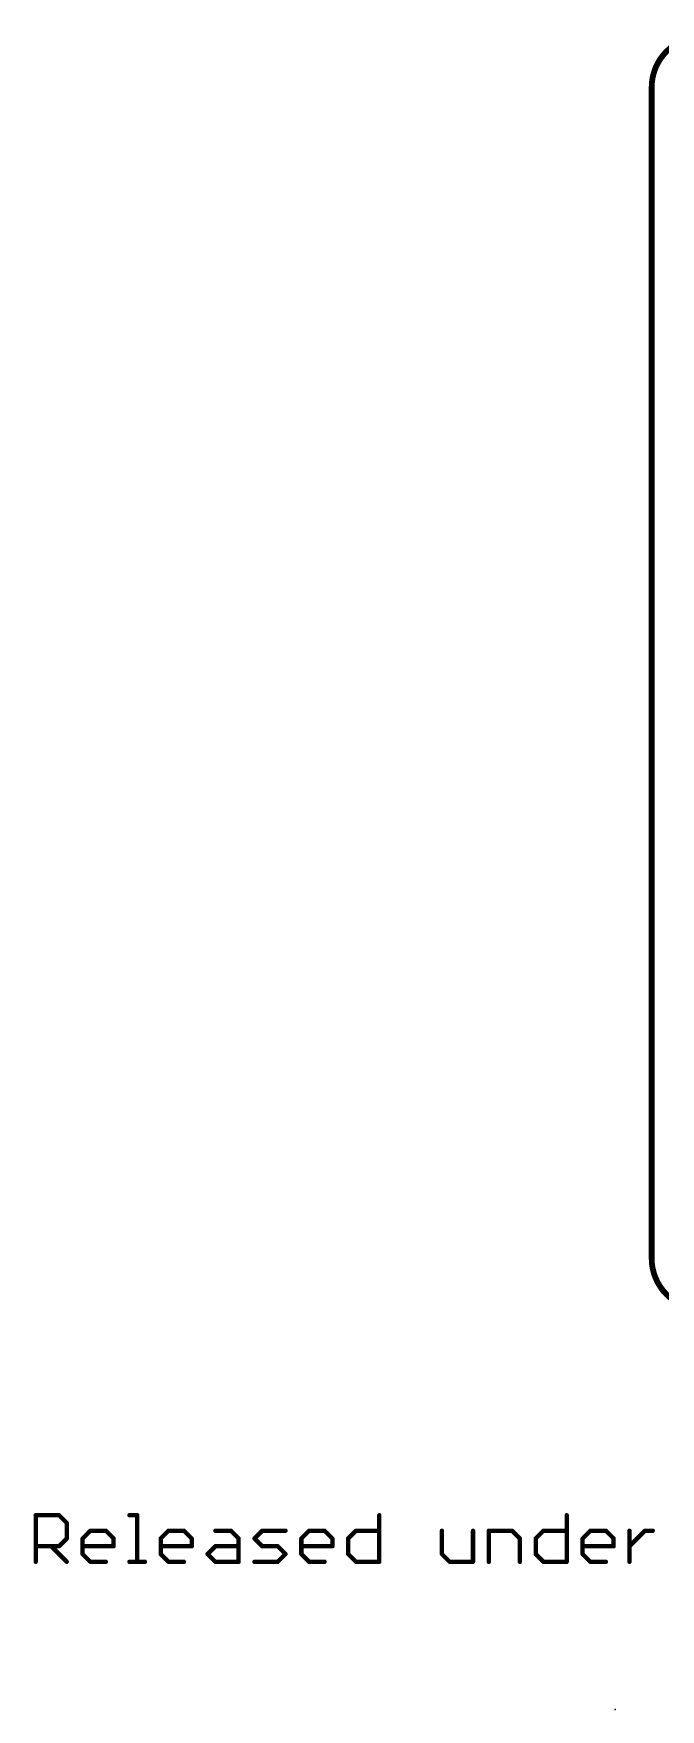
# Model space of a CAD drawing. Extents: x -22 to 88, y -20 to 45.
# Drawn here: x -21.6 to 0.3, y -14 to 44.6 of the extents above; entities that cross this region are included whole.
import ezdxf

# ---------------------------------------------------------------- set-up
doc = ezdxf.new("R2010")
doc.units = 0
for name, color, linetype in [('1', 12, 'CONTINUOUS'), ('16', 132, 'CONTINUOUS'), ('20', 53, 'CONTINUOUS'), ('23', 53, 'CONTINUOUS'), ('51', 53, 'CONTINUOUS')]:
    doc.layers.add(name, color=color, linetype=linetype)

msp = doc.modelspace()

# ---------------------------------------------------------------- linework, layer by layer
at = {"layer": '1'}
for points, const_width in [([(1.778, 44.45, 0.4142), (0, 42.672)], 0.1524), ([(0.0381, 42.672, 1), (-0.0381, 42.672)], 0.0762), ([(-0.0381, 42.672, 1), (0.0381, 42.672)], 0.0762), ([(0, 1.778, 0.4142), (1.778, 0)], 0.1524), ([(0.0381, 1.778, 1), (-0.0381, 1.778)], 0.0762), ([(-0.0381, 1.778, 1), (0.0381, 1.778)], 0.0762)]:
    msp.add_lwpolyline(points, format="xyb", dxfattribs=dict(at, const_width=const_width))
at = {"layer": '1', "const_width": 0.1524}
msp.add_lwpolyline([(0, 1.778), (0, 42.672)], dxfattribs=at)
at = {"layer": '16'}
for points, const_width in [([(1.778, 44.45, 0.4142), (0, 42.672)], 0.1524), ([(0.0381, 42.672, 1), (-0.0381, 42.672)], 0.0762), ([(-0.0381, 42.672, 1), (0.0381, 42.672)], 0.0762), ([(0, 1.778, 0.4142), (1.778, 0)], 0.1524), ([(0.0381, 1.778, 1), (-0.0381, 1.778)], 0.0762), ([(-0.0381, 1.778, 1), (0.0381, 1.778)], 0.0762)]:
    msp.add_lwpolyline(points, format="xyb", dxfattribs=dict(at, const_width=const_width))
at = {"layer": '16', "const_width": 0.1524}
msp.add_lwpolyline([(0, 1.778), (0, 42.672)], dxfattribs=at)
at = {"layer": '20'}
for points, const_width in [([(1.778, 44.45, 0.4142), (0, 42.672)], 0.2032), ([(0.0508, 42.672, 1), (-0.0508, 42.672)], 0.1016), ([(-0.0508, 42.672, 1), (0.0508, 42.672)], 0.1016), ([(0, 1.778, 0.4142), (1.778, 0)], 0.2032), ([(0.0508, 1.778, 1), (-0.0508, 1.778)], 0.1016), ([(-0.0508, 1.778, 1), (0.0508, 1.778)], 0.1016)]:
    msp.add_lwpolyline(points, format="xyb", dxfattribs=dict(at, const_width=const_width))
at = {"layer": '20', "const_width": 0.2032}
msp.add_lwpolyline([(0, 1.778), (0, 42.672)], dxfattribs=at)
at = {"layer": '23'}
msp.add_point((-1.27, -13.97), dxfattribs=at)
msp.add_point((-1.27, -13.97), dxfattribs=at)
at = {"layer": '51', "const_width": 0.1524}
for points in [[(-21.5138, -8.8138), (-21.5138, -7.1868)], [(-21.5138, -7.1868), (-20.7003, -7.1868)], [(-21.5138, -8.8138), (-21.5138, -7.1868)], [(-21.5138, -7.1868), (-20.7003, -7.1868)], [(-20.7003, -7.1868), (-20.4291, -7.458)], [(-20.7003, -7.1868), (-20.4291, -7.458)], [(-20.4291, -7.458), (-20.4291, -8.0003)], [(-20.4291, -7.458), (-20.4291, -8.0003)], [(-18.2395, -7.1868), (-17.9683, -7.1868)], [(-18.2395, -7.1868), (-17.9683, -7.1868)], [(-17.9683, -7.1868), (-17.9683, -8.8138)], [(-17.9683, -7.1868), (-17.9683, -8.8138)], [(-9.5148, -7.1868), (-9.5148, -8.8138)], [(-9.5148, -7.1868), (-9.5148, -8.8138)], [(-2.9661, -7.1868), (-2.9661, -8.8138)], [(-2.9661, -7.1868), (-2.9661, -8.8138)], [(-20.4291, -8.0003), (-20.7003, -8.2715)], [(-20.4291, -8.0003), (-20.7003, -8.2715)], [(-19.8766, -8.0003), (-19.6055, -7.7291)], [(-19.8766, -8.0003), (-19.6055, -7.7291)], [(-19.8766, -8.5426), (-19.8766, -8.0003)], [(-19.8766, -8.5426), (-19.8766, -8.0003)], [(-19.6055, -7.7291), (-19.0632, -7.7291)], [(-19.6055, -7.7291), (-19.0632, -7.7291)], [(-19.0632, -7.7291), (-18.792, -8.0003)], [(-19.0632, -7.7291), (-18.792, -8.0003)], [(-18.792, -8.0003), (-18.792, -8.2715)], [(-18.792, -8.0003), (-18.792, -8.2715)], [(-17.1481, -8.0003), (-16.8769, -7.7291)], [(-17.1481, -8.0003), (-16.8769, -7.7291)], [(-17.1481, -8.5426), (-17.1481, -8.0003)], [(-17.1481, -8.5426), (-17.1481, -8.0003)], [(-16.8769, -7.7291), (-16.3346, -7.7291)], [(-16.8769, -7.7291), (-16.3346, -7.7291)], [(-16.3346, -7.7291), (-16.0634, -8.0003)], [(-16.3346, -7.7291), (-16.0634, -8.0003)], [(-16.0634, -8.0003), (-16.0634, -8.2715)], [(-16.0634, -8.0003), (-16.0634, -8.2715)], [(-15.2397, -7.7291), (-14.6974, -7.7291)], [(-15.2397, -7.7291), (-14.6974, -7.7291)], [(-14.6974, -7.7291), (-14.4262, -8.0003)], [(-14.6974, -7.7291), (-14.4262, -8.0003)], [(-14.4262, -8.0003), (-14.4262, -8.8138)], [(-14.4262, -8.0003), (-14.4262, -8.8138)], [(-13.8737, -8.0003), (-13.6026, -7.7291)], [(-13.8737, -8.0003), (-13.6026, -7.7291)], [(-13.6026, -8.2715), (-13.8737, -8.0003)], [(-13.6026, -8.2715), (-13.8737, -8.0003)], [(-13.6026, -7.7291), (-12.7891, -7.7291)], [(-13.6026, -7.7291), (-12.7891, -7.7291)], [(-12.2366, -8.0003), (-11.9654, -7.7291)], [(-12.2366, -8.0003), (-11.9654, -7.7291)], [(-12.2366, -8.5426), (-12.2366, -8.0003)], [(-12.2366, -8.5426), (-12.2366, -8.0003)], [(-11.9654, -7.7291), (-11.4231, -7.7291)], [(-11.9654, -7.7291), (-11.4231, -7.7291)], [(-11.4231, -7.7291), (-11.1519, -8.0003)], [(-11.4231, -7.7291), (-11.1519, -8.0003)], [(-11.1519, -8.0003), (-11.1519, -8.2715)], [(-11.1519, -8.0003), (-11.1519, -8.2715)], [(-10.5994, -8.0003), (-10.3283, -7.7291)], [(-10.5994, -8.0003), (-10.3283, -7.7291)], [(-10.5994, -8.5426), (-10.5994, -8.0003)], [(-10.5994, -8.5426), (-10.5994, -8.0003)], [(-10.3283, -7.7291), (-9.5148, -7.7291)], [(-10.3283, -7.7291), (-9.5148, -7.7291)], [(-7.3251, -7.7291), (-7.3251, -8.5426)], [(-7.3251, -7.7291), (-7.3251, -8.5426)], [(-6.2405, -8.8138), (-6.2405, -7.7291)], [(-6.2405, -8.8138), (-6.2405, -7.7291)], [(-5.688, -8.8138), (-5.688, -7.7291)], [(-5.688, -7.7291), (-4.8745, -7.7291)], [(-5.688, -8.8138), (-5.688, -7.7291)], [(-5.688, -7.7291), (-4.8745, -7.7291)], [(-4.8745, -7.7291), (-4.6033, -8.0003)], [(-4.8745, -7.7291), (-4.6033, -8.0003)], [(-4.6033, -8.0003), (-4.6033, -8.8138)], [(-4.6033, -8.0003), (-4.6033, -8.8138)], [(-4.0508, -8.0003), (-3.7796, -7.7291)], [(-4.0508, -8.0003), (-3.7796, -7.7291)], [(-4.0508, -8.5426), (-4.0508, -8.0003)], [(-4.0508, -8.5426), (-4.0508, -8.0003)], [(-3.7796, -7.7291), (-2.9661, -7.7291)], [(-3.7796, -7.7291), (-2.9661, -7.7291)], [(-2.4136, -8.0003), (-2.1425, -7.7291)], [(-2.4136, -8.0003), (-2.1425, -7.7291)], [(-2.4136, -8.5426), (-2.4136, -8.0003)], [(-2.4136, -8.5426), (-2.4136, -8.0003)], [(-2.1425, -7.7291), (-1.6002, -7.7291)], [(-2.1425, -7.7291), (-1.6002, -7.7291)], [(-1.6002, -7.7291), (-1.329, -8.0003)], [(-1.6002, -7.7291), (-1.329, -8.0003)], [(-1.329, -8.0003), (-1.329, -8.2715)], [(-1.329, -8.0003), (-1.329, -8.2715)], [(-0.7765, -8.8138), (-0.7765, -7.7291)], [(-0.7765, -8.2715), (-0.2342, -7.7291)], [(-0.7765, -8.8138), (-0.7765, -7.7291)], [(-0.7765, -8.2715), (-0.2342, -7.7291)], [(-0.2342, -7.7291), (0.037, -7.7291)], [(-0.2342, -7.7291), (0.037, -7.7291)], [(-20.7003, -8.2715), (-21.5138, -8.2715)], [(-20.7003, -8.2715), (-21.5138, -8.2715)], [(-20.9715, -8.2715), (-20.4291, -8.8138)], [(-20.9715, -8.2715), (-20.4291, -8.8138)], [(-18.792, -8.2715), (-19.8766, -8.2715)], [(-18.792, -8.2715), (-19.8766, -8.2715)], [(-19.6055, -8.8138), (-19.8766, -8.5426)], [(-19.6055, -8.8138), (-19.8766, -8.5426)], [(-19.0632, -8.8138), (-19.6055, -8.8138)], [(-19.0632, -8.8138), (-19.6055, -8.8138)], [(-18.2395, -8.8138), (-17.6972, -8.8138)], [(-18.2395, -8.8138), (-17.6972, -8.8138)], [(-16.0634, -8.2715), (-17.1481, -8.2715)], [(-16.0634, -8.2715), (-17.1481, -8.2715)], [(-16.8769, -8.8138), (-17.1481, -8.5426)], [(-16.8769, -8.8138), (-17.1481, -8.5426)], [(-16.3346, -8.8138), (-16.8769, -8.8138)], [(-16.3346, -8.8138), (-16.8769, -8.8138)], [(-15.5109, -8.5426), (-15.2397, -8.2715)], [(-15.5109, -8.5426), (-15.2397, -8.2715)], [(-15.2397, -8.8138), (-15.5109, -8.5426)], [(-15.2397, -8.8138), (-15.5109, -8.5426)], [(-15.2397, -8.2715), (-14.4262, -8.2715)], [(-15.2397, -8.2715), (-14.4262, -8.2715)], [(-14.4262, -8.8138), (-15.2397, -8.8138)], [(-14.4262, -8.8138), (-15.2397, -8.8138)], [(-13.8737, -8.8138), (-13.0602, -8.8138)], [(-13.8737, -8.8138), (-13.0602, -8.8138)], [(-13.0602, -8.2715), (-13.6026, -8.2715)], [(-13.0602, -8.2715), (-13.6026, -8.2715)], [(-12.7891, -8.5426), (-13.0602, -8.2715)], [(-12.7891, -8.5426), (-13.0602, -8.2715)], [(-13.0602, -8.8138), (-12.7891, -8.5426)], [(-13.0602, -8.8138), (-12.7891, -8.5426)], [(-11.1519, -8.2715), (-12.2366, -8.2715)], [(-11.1519, -8.2715), (-12.2366, -8.2715)], [(-11.9654, -8.8138), (-12.2366, -8.5426)], [(-11.9654, -8.8138), (-12.2366, -8.5426)], [(-11.4231, -8.8138), (-11.9654, -8.8138)], [(-11.4231, -8.8138), (-11.9654, -8.8138)], [(-10.3283, -8.8138), (-10.5994, -8.5426)], [(-10.3283, -8.8138), (-10.5994, -8.5426)], [(-9.5148, -8.8138), (-10.3283, -8.8138)], [(-9.5148, -8.8138), (-10.3283, -8.8138)], [(-7.3251, -8.5426), (-7.054, -8.8138)], [(-7.3251, -8.5426), (-7.054, -8.8138)], [(-7.054, -8.8138), (-6.2405, -8.8138)], [(-7.054, -8.8138), (-6.2405, -8.8138)], [(-3.7796, -8.8138), (-4.0508, -8.5426)], [(-3.7796, -8.8138), (-4.0508, -8.5426)], [(-2.9661, -8.8138), (-3.7796, -8.8138)], [(-2.9661, -8.8138), (-3.7796, -8.8138)], [(-1.329, -8.2715), (-2.4136, -8.2715)], [(-1.329, -8.2715), (-2.4136, -8.2715)], [(-2.1425, -8.8138), (-2.4136, -8.5426)], [(-2.1425, -8.8138), (-2.4136, -8.5426)], [(-1.6002, -8.8138), (-2.1425, -8.8138)], [(-1.6002, -8.8138), (-2.1425, -8.8138)]]:
    msp.add_lwpolyline(points, dxfattribs=at)
at = {"layer": '51', "const_width": 0.0762}
for points in [[(-21.4757, -7.1868, 1), (-21.5519, -7.1868)], [(-21.5138, -7.1487, 1), (-21.5138, -7.2249)], [(-21.4757, -7.1868, 1), (-21.5519, -7.1868)], [(-21.5138, -7.1487, 1), (-21.5138, -7.2249)], [(-20.6734, -7.1599, 1), (-20.7272, -7.2138)], [(-20.6734, -7.1599, 1), (-20.7272, -7.2138)], [(-20.7003, -7.2249, 1), (-20.7003, -7.1487)], [(-20.7003, -7.2249, 1), (-20.7003, -7.1487)], [(-20.391, -7.458, 1), (-20.4672, -7.458)], [(-20.391, -7.458, 1), (-20.4672, -7.458)], [(-20.4561, -7.4849, 1), (-20.4022, -7.431)], [(-20.4561, -7.4849, 1), (-20.4022, -7.431)], [(-18.2395, -7.1487, 1), (-18.2395, -7.2249)], [(-18.2395, -7.1487, 1), (-18.2395, -7.2249)], [(-17.9302, -7.1868, 1), (-18.0064, -7.1868)], [(-17.9302, -7.1868, 1), (-18.0064, -7.1868)], [(-17.9683, -7.2249, 1), (-17.9683, -7.1487)], [(-17.9683, -7.2249, 1), (-17.9683, -7.1487)], [(-9.4767, -7.1868, 1), (-9.5529, -7.1868)], [(-9.4767, -7.1868, 1), (-9.5529, -7.1868)], [(-2.928, -7.1868, 1), (-3.0042, -7.1868)], [(-2.928, -7.1868, 1), (-3.0042, -7.1868)], [(-20.4672, -8.0003, 1), (-20.391, -8.0003)], [(-20.4672, -8.0003, 1), (-20.391, -8.0003)], [(-20.4022, -8.0272, 1), (-20.4561, -7.9734)], [(-20.4022, -8.0272, 1), (-20.4561, -7.9734)], [(-19.8385, -8.0003, 1), (-19.9147, -8.0003)], [(-19.8385, -8.0003, 1), (-19.9147, -8.0003)], [(-19.9036, -7.9734, 1), (-19.8497, -8.0272)], [(-19.9036, -7.9734, 1), (-19.8497, -8.0272)], [(-19.6055, -7.691, 1), (-19.6055, -7.7672)], [(-19.6055, -7.691, 1), (-19.6055, -7.7672)], [(-19.5785, -7.7561, 1), (-19.6324, -7.7022)], [(-19.5785, -7.7561, 1), (-19.6324, -7.7022)], [(-19.0362, -7.7022, 1), (-19.0901, -7.7561)], [(-19.0362, -7.7022, 1), (-19.0901, -7.7561)], [(-19.0632, -7.7672, 1), (-19.0632, -7.691)], [(-19.0632, -7.7672, 1), (-19.0632, -7.691)], [(-18.7539, -8.0003, 1), (-18.8301, -8.0003)], [(-18.7539, -8.0003, 1), (-18.8301, -8.0003)], [(-18.8189, -8.0272, 1), (-18.765, -7.9734)], [(-18.8189, -8.0272, 1), (-18.765, -7.9734)], [(-17.11, -8.0003, 1), (-17.1862, -8.0003)], [(-17.11, -8.0003, 1), (-17.1862, -8.0003)], [(-17.175, -7.9734, 1), (-17.1211, -8.0272)], [(-17.175, -7.9734, 1), (-17.1211, -8.0272)], [(-16.8769, -7.691, 1), (-16.8769, -7.7672)], [(-16.8769, -7.691, 1), (-16.8769, -7.7672)], [(-16.8499, -7.7561, 1), (-16.9038, -7.7022)], [(-16.8499, -7.7561, 1), (-16.9038, -7.7022)], [(-16.3076, -7.7022, 1), (-16.3615, -7.7561)], [(-16.3076, -7.7022, 1), (-16.3615, -7.7561)], [(-16.3346, -7.7672, 1), (-16.3346, -7.691)], [(-16.3346, -7.7672, 1), (-16.3346, -7.691)], [(-16.0253, -8.0003, 1), (-16.1015, -8.0003)], [(-16.0253, -8.0003, 1), (-16.1015, -8.0003)], [(-16.0903, -8.0272, 1), (-16.0364, -7.9734)], [(-16.0903, -8.0272, 1), (-16.0364, -7.9734)], [(-15.2397, -7.691, 1), (-15.2397, -7.7672)], [(-15.2397, -7.691, 1), (-15.2397, -7.7672)], [(-14.6705, -7.7022, 1), (-14.7243, -7.7561)], [(-14.6705, -7.7022, 1), (-14.7243, -7.7561)], [(-14.6974, -7.7672, 1), (-14.6974, -7.691)], [(-14.6974, -7.7672, 1), (-14.6974, -7.691)], [(-14.3881, -8.0003, 1), (-14.4643, -8.0003)], [(-14.3881, -8.0003, 1), (-14.4643, -8.0003)], [(-14.4532, -8.0272, 1), (-14.3993, -7.9734)], [(-14.4532, -8.0272, 1), (-14.3993, -7.9734)], [(-13.8468, -7.9734, 1), (-13.9007, -8.0272)], [(-13.8468, -7.9734, 1), (-13.9007, -8.0272)], [(-13.9007, -7.9734, 1), (-13.8468, -8.0272)], [(-13.9007, -7.9734, 1), (-13.8468, -8.0272)], [(-13.6026, -7.691, 1), (-13.6026, -7.7672)], [(-13.6026, -7.691, 1), (-13.6026, -7.7672)], [(-13.5756, -7.7561, 1), (-13.6295, -7.7022)], [(-13.5756, -7.7561, 1), (-13.6295, -7.7022)], [(-12.7891, -7.7672, 1), (-12.7891, -7.691)], [(-12.7891, -7.7672, 1), (-12.7891, -7.691)], [(-12.1985, -8.0003, 1), (-12.2747, -8.0003)], [(-12.1985, -8.0003, 1), (-12.2747, -8.0003)], [(-12.2635, -7.9734, 1), (-12.2096, -8.0272)], [(-12.2635, -7.9734, 1), (-12.2096, -8.0272)], [(-11.9654, -7.691, 1), (-11.9654, -7.7672)], [(-11.9654, -7.691, 1), (-11.9654, -7.7672)], [(-11.9385, -7.7561, 1), (-11.9924, -7.7022)], [(-11.9385, -7.7561, 1), (-11.9924, -7.7022)], [(-11.3961, -7.7022, 1), (-11.45, -7.7561)], [(-11.3961, -7.7022, 1), (-11.45, -7.7561)], [(-11.4231, -7.7672, 1), (-11.4231, -7.691)], [(-11.4231, -7.7672, 1), (-11.4231, -7.691)], [(-11.1138, -8.0003, 1), (-11.19, -8.0003)], [(-11.1138, -8.0003, 1), (-11.19, -8.0003)], [(-11.1789, -8.0272, 1), (-11.125, -7.9734)], [(-11.1789, -8.0272, 1), (-11.125, -7.9734)], [(-10.5613, -8.0003, 1), (-10.6375, -8.0003)], [(-10.5613, -8.0003, 1), (-10.6375, -8.0003)], [(-10.6264, -7.9734, 1), (-10.5725, -8.0272)], [(-10.6264, -7.9734, 1), (-10.5725, -8.0272)], [(-10.3283, -7.691, 1), (-10.3283, -7.7672)], [(-10.3283, -7.691, 1), (-10.3283, -7.7672)], [(-10.3013, -7.7561, 1), (-10.3552, -7.7022)], [(-10.3013, -7.7561, 1), (-10.3552, -7.7022)], [(-9.5148, -7.7672, 1), (-9.5148, -7.691)], [(-9.5148, -7.7672, 1), (-9.5148, -7.691)], [(-7.287, -7.7291, 1), (-7.3632, -7.7291)], [(-7.287, -7.7291, 1), (-7.3632, -7.7291)], [(-6.2024, -7.7291, 1), (-6.2786, -7.7291)], [(-6.2024, -7.7291, 1), (-6.2786, -7.7291)], [(-5.6499, -7.7291, 1), (-5.7261, -7.7291)], [(-5.688, -7.691, 1), (-5.688, -7.7672)], [(-5.6499, -7.7291, 1), (-5.7261, -7.7291)], [(-5.688, -7.691, 1), (-5.688, -7.7672)], [(-4.8475, -7.7022, 1), (-4.9014, -7.7561)], [(-4.8475, -7.7022, 1), (-4.9014, -7.7561)], [(-4.8745, -7.7672, 1), (-4.8745, -7.691)], [(-4.8745, -7.7672, 1), (-4.8745, -7.691)], [(-4.5652, -8.0003, 1), (-4.6414, -8.0003)], [(-4.5652, -8.0003, 1), (-4.6414, -8.0003)], [(-4.6302, -8.0272, 1), (-4.5764, -7.9734)], [(-4.6302, -8.0272, 1), (-4.5764, -7.9734)], [(-4.0127, -8.0003, 1), (-4.0889, -8.0003)], [(-4.0127, -8.0003, 1), (-4.0889, -8.0003)], [(-4.0777, -7.9734, 1), (-4.0239, -8.0272)], [(-4.0777, -7.9734, 1), (-4.0239, -8.0272)], [(-3.7796, -7.691, 1), (-3.7796, -7.7672)], [(-3.7796, -7.691, 1), (-3.7796, -7.7672)], [(-3.7527, -7.7561, 1), (-3.8066, -7.7022)], [(-3.7527, -7.7561, 1), (-3.8066, -7.7022)], [(-2.9661, -7.7672, 1), (-2.9661, -7.691)], [(-2.9661, -7.7672, 1), (-2.9661, -7.691)], [(-2.3755, -8.0003, 1), (-2.4517, -8.0003)], [(-2.3755, -8.0003, 1), (-2.4517, -8.0003)], [(-2.4406, -7.9734, 1), (-2.3867, -8.0272)], [(-2.4406, -7.9734, 1), (-2.3867, -8.0272)], [(-2.1425, -7.691, 1), (-2.1425, -7.7672)], [(-2.1425, -7.691, 1), (-2.1425, -7.7672)], [(-2.1155, -7.7561, 1), (-2.1694, -7.7022)], [(-2.1155, -7.7561, 1), (-2.1694, -7.7022)], [(-1.5732, -7.7022, 1), (-1.6271, -7.7561)], [(-1.5732, -7.7022, 1), (-1.6271, -7.7561)], [(-1.6002, -7.7672, 1), (-1.6002, -7.691)], [(-1.6002, -7.7672, 1), (-1.6002, -7.691)], [(-1.2909, -8.0003, 1), (-1.3671, -8.0003)], [(-1.2909, -8.0003, 1), (-1.3671, -8.0003)], [(-1.3559, -8.0272, 1), (-1.302, -7.9734)], [(-1.3559, -8.0272, 1), (-1.302, -7.9734)], [(-0.7384, -7.7291, 1), (-0.8146, -7.7291)], [(-0.7384, -7.7291, 1), (-0.8146, -7.7291)], [(-0.2342, -7.691, 1), (-0.2342, -7.7672)], [(-0.2342, -7.691, 1), (-0.2342, -7.7672)], [(-0.2072, -7.7561, 1), (-0.2611, -7.7022)], [(-0.2072, -7.7561, 1), (-0.2611, -7.7022)], [(0.037, -7.7672, 1), (0.037, -7.691)], [(0.037, -7.7672, 1), (0.037, -7.691)], [(-21.5138, -8.2334, 1), (-21.5138, -8.3096)], [(-21.5138, -8.2334, 1), (-21.5138, -8.3096)], [(-21.5519, -8.8138, 1), (-21.4757, -8.8138)], [(-21.5519, -8.8138, 1), (-21.4757, -8.8138)], [(-20.9445, -8.2445, 1), (-20.9984, -8.2984)], [(-20.9445, -8.2445, 1), (-20.9984, -8.2984)], [(-20.7272, -8.2445, 1), (-20.6734, -8.2984)], [(-20.7272, -8.2445, 1), (-20.6734, -8.2984)], [(-20.7003, -8.3096, 1), (-20.7003, -8.2334)], [(-20.7003, -8.3096, 1), (-20.7003, -8.2334)], [(-20.4561, -8.8407, 1), (-20.4022, -8.7869)], [(-20.4561, -8.8407, 1), (-20.4022, -8.7869)], [(-19.8497, -8.5157, 1), (-19.9036, -8.5696)], [(-19.8497, -8.5157, 1), (-19.9036, -8.5696)], [(-19.8766, -8.2334, 1), (-19.8766, -8.3096)], [(-19.8766, -8.2334, 1), (-19.8766, -8.3096)], [(-19.9147, -8.5426, 1), (-19.8385, -8.5426)], [(-19.9147, -8.5426, 1), (-19.8385, -8.5426)], [(-19.6055, -8.7757, 1), (-19.6055, -8.8519)], [(-19.6055, -8.7757, 1), (-19.6055, -8.8519)], [(-19.6324, -8.8407, 1), (-19.5785, -8.7869)], [(-19.6324, -8.8407, 1), (-19.5785, -8.7869)], [(-19.0632, -8.8519, 1), (-19.0632, -8.7757)], [(-19.0632, -8.8519, 1), (-19.0632, -8.7757)], [(-18.8301, -8.2715, 1), (-18.7539, -8.2715)], [(-18.8301, -8.2715, 1), (-18.7539, -8.2715)], [(-18.792, -8.3096, 1), (-18.792, -8.2334)], [(-18.792, -8.3096, 1), (-18.792, -8.2334)], [(-18.2395, -8.7757, 1), (-18.2395, -8.8519)], [(-18.2395, -8.7757, 1), (-18.2395, -8.8519)], [(-18.0064, -8.8138, 1), (-17.9302, -8.8138)], [(-18.0064, -8.8138, 1), (-17.9302, -8.8138)], [(-17.6972, -8.8519, 1), (-17.6972, -8.7757)], [(-17.6972, -8.8519, 1), (-17.6972, -8.7757)], [(-17.1481, -8.2334, 1), (-17.1481, -8.3096)], [(-17.1481, -8.2334, 1), (-17.1481, -8.3096)], [(-17.1211, -8.5157, 1), (-17.175, -8.5696)], [(-17.1211, -8.5157, 1), (-17.175, -8.5696)], [(-17.1862, -8.5426, 1), (-17.11, -8.5426)], [(-17.1862, -8.5426, 1), (-17.11, -8.5426)], [(-16.8769, -8.7757, 1), (-16.8769, -8.8519)], [(-16.8769, -8.7757, 1), (-16.8769, -8.8519)], [(-16.9038, -8.8407, 1), (-16.8499, -8.7869)], [(-16.9038, -8.8407, 1), (-16.8499, -8.7869)], [(-16.3346, -8.8519, 1), (-16.3346, -8.7757)], [(-16.3346, -8.8519, 1), (-16.3346, -8.7757)], [(-16.1015, -8.2715, 1), (-16.0253, -8.2715)], [(-16.1015, -8.2715, 1), (-16.0253, -8.2715)], [(-16.0634, -8.3096, 1), (-16.0634, -8.2334)], [(-16.0634, -8.3096, 1), (-16.0634, -8.2334)], [(-15.484, -8.5157, 1), (-15.5378, -8.5696)], [(-15.484, -8.5157, 1), (-15.5378, -8.5696)], [(-15.5378, -8.5157, 1), (-15.484, -8.5696)], [(-15.5378, -8.5157, 1), (-15.484, -8.5696)], [(-15.2397, -8.2334, 1), (-15.2397, -8.3096)], [(-15.2397, -8.2334, 1), (-15.2397, -8.3096)], [(-15.2397, -8.7757, 1), (-15.2397, -8.8519)], [(-15.2397, -8.7757, 1), (-15.2397, -8.8519)], [(-15.2128, -8.2984, 1), (-15.2667, -8.2445)], [(-15.2128, -8.2984, 1), (-15.2667, -8.2445)], [(-15.2667, -8.8407, 1), (-15.2128, -8.7869)], [(-15.2667, -8.8407, 1), (-15.2128, -8.7869)], [(-14.4643, -8.8138, 1), (-14.3881, -8.8138)], [(-14.4643, -8.8138, 1), (-14.3881, -8.8138)], [(-14.4262, -8.3096, 1), (-14.4262, -8.2334)], [(-14.4262, -8.3096, 1), (-14.4262, -8.2334)], [(-14.4262, -8.8519, 1), (-14.4262, -8.7757)], [(-14.4262, -8.8519, 1), (-14.4262, -8.7757)], [(-13.8737, -8.7757, 1), (-13.8737, -8.8519)], [(-13.8737, -8.7757, 1), (-13.8737, -8.8519)], [(-13.6026, -8.2334, 1), (-13.6026, -8.3096)], [(-13.6026, -8.2334, 1), (-13.6026, -8.3096)], [(-13.6295, -8.2984, 1), (-13.5756, -8.2445)], [(-13.6295, -8.2984, 1), (-13.5756, -8.2445)], [(-13.0333, -8.2445, 1), (-13.0872, -8.2984)], [(-13.0333, -8.2445, 1), (-13.0872, -8.2984)], [(-13.0872, -8.7869, 1), (-13.0333, -8.8407)], [(-13.0872, -8.7869, 1), (-13.0333, -8.8407)], [(-13.0602, -8.3096, 1), (-13.0602, -8.2334)], [(-13.0602, -8.3096, 1), (-13.0602, -8.2334)], [(-13.0602, -8.8519, 1), (-13.0602, -8.7757)], [(-13.0602, -8.8519, 1), (-13.0602, -8.7757)], [(-12.7621, -8.5696, 1), (-12.816, -8.5157)], [(-12.7621, -8.5696, 1), (-12.816, -8.5157)], [(-12.816, -8.5696, 1), (-12.7621, -8.5157)], [(-12.816, -8.5696, 1), (-12.7621, -8.5157)], [(-12.2366, -8.2334, 1), (-12.2366, -8.3096)], [(-12.2366, -8.2334, 1), (-12.2366, -8.3096)], [(-12.2096, -8.5157, 1), (-12.2635, -8.5696)], [(-12.2096, -8.5157, 1), (-12.2635, -8.5696)], [(-12.2747, -8.5426, 1), (-12.1985, -8.5426)], [(-12.2747, -8.5426, 1), (-12.1985, -8.5426)], [(-11.9654, -8.7757, 1), (-11.9654, -8.8519)], [(-11.9654, -8.7757, 1), (-11.9654, -8.8519)], [(-11.9924, -8.8407, 1), (-11.9385, -8.7869)], [(-11.9924, -8.8407, 1), (-11.9385, -8.7869)], [(-11.4231, -8.8519, 1), (-11.4231, -8.7757)], [(-11.4231, -8.8519, 1), (-11.4231, -8.7757)], [(-11.19, -8.2715, 1), (-11.1138, -8.2715)], [(-11.19, -8.2715, 1), (-11.1138, -8.2715)], [(-11.1519, -8.3096, 1), (-11.1519, -8.2334)], [(-11.1519, -8.3096, 1), (-11.1519, -8.2334)], [(-10.5725, -8.5157, 1), (-10.6264, -8.5696)], [(-10.5725, -8.5157, 1), (-10.6264, -8.5696)], [(-10.6375, -8.5426, 1), (-10.5613, -8.5426)], [(-10.6375, -8.5426, 1), (-10.5613, -8.5426)], [(-10.3283, -8.7757, 1), (-10.3283, -8.8519)], [(-10.3283, -8.7757, 1), (-10.3283, -8.8519)], [(-10.3552, -8.8407, 1), (-10.3013, -8.7869)], [(-10.3552, -8.8407, 1), (-10.3013, -8.7869)], [(-9.5529, -8.8138, 1), (-9.4767, -8.8138)], [(-9.5529, -8.8138, 1), (-9.4767, -8.8138)], [(-9.5148, -8.8519, 1), (-9.5148, -8.7757)], [(-9.5148, -8.8519, 1), (-9.5148, -8.7757)], [(-7.2982, -8.5157, 1), (-7.3521, -8.5696)], [(-7.2982, -8.5157, 1), (-7.3521, -8.5696)], [(-7.3632, -8.5426, 1), (-7.287, -8.5426)], [(-7.3632, -8.5426, 1), (-7.287, -8.5426)], [(-7.054, -8.7757, 1), (-7.054, -8.8519)], [(-7.054, -8.7757, 1), (-7.054, -8.8519)], [(-7.0809, -8.8407, 1), (-7.027, -8.7869)], [(-7.0809, -8.8407, 1), (-7.027, -8.7869)], [(-6.2786, -8.8138, 1), (-6.2024, -8.8138)], [(-6.2786, -8.8138, 1), (-6.2024, -8.8138)], [(-6.2405, -8.8519, 1), (-6.2405, -8.7757)], [(-6.2405, -8.8519, 1), (-6.2405, -8.7757)], [(-5.7261, -8.8138, 1), (-5.6499, -8.8138)], [(-5.7261, -8.8138, 1), (-5.6499, -8.8138)], [(-4.6414, -8.8138, 1), (-4.5652, -8.8138)], [(-4.6414, -8.8138, 1), (-4.5652, -8.8138)], [(-4.0239, -8.5157, 1), (-4.0777, -8.5696)], [(-4.0239, -8.5157, 1), (-4.0777, -8.5696)], [(-4.0889, -8.5426, 1), (-4.0127, -8.5426)], [(-4.0889, -8.5426, 1), (-4.0127, -8.5426)], [(-3.7796, -8.7757, 1), (-3.7796, -8.8519)], [(-3.7796, -8.7757, 1), (-3.7796, -8.8519)], [(-3.8066, -8.8407, 1), (-3.7527, -8.7869)], [(-3.8066, -8.8407, 1), (-3.7527, -8.7869)], [(-3.0042, -8.8138, 1), (-2.928, -8.8138)], [(-3.0042, -8.8138, 1), (-2.928, -8.8138)], [(-2.9661, -8.8519, 1), (-2.9661, -8.7757)], [(-2.9661, -8.8519, 1), (-2.9661, -8.7757)], [(-2.3867, -8.5157, 1), (-2.4406, -8.5696)], [(-2.3867, -8.5157, 1), (-2.4406, -8.5696)], [(-2.4136, -8.2334, 1), (-2.4136, -8.3096)], [(-2.4136, -8.2334, 1), (-2.4136, -8.3096)], [(-2.4517, -8.5426, 1), (-2.3755, -8.5426)], [(-2.4517, -8.5426, 1), (-2.3755, -8.5426)], [(-2.1425, -8.7757, 1), (-2.1425, -8.8519)], [(-2.1425, -8.7757, 1), (-2.1425, -8.8519)], [(-2.1694, -8.8407, 1), (-2.1155, -8.7869)], [(-2.1694, -8.8407, 1), (-2.1155, -8.7869)], [(-1.6002, -8.8519, 1), (-1.6002, -8.7757)], [(-1.6002, -8.8519, 1), (-1.6002, -8.7757)], [(-1.3671, -8.2715, 1), (-1.2909, -8.2715)], [(-1.3671, -8.2715, 1), (-1.2909, -8.2715)], [(-1.329, -8.3096, 1), (-1.329, -8.2334)], [(-1.329, -8.3096, 1), (-1.329, -8.2334)], [(-0.8034, -8.2445, 1), (-0.7495, -8.2984)], [(-0.8034, -8.2445, 1), (-0.7495, -8.2984)], [(-0.8146, -8.8138, 1), (-0.7384, -8.8138)], [(-0.8146, -8.8138, 1), (-0.7384, -8.8138)]]:
    msp.add_lwpolyline(points, format="xyb", dxfattribs=at)

doc.saveas('drawing.dxf')
